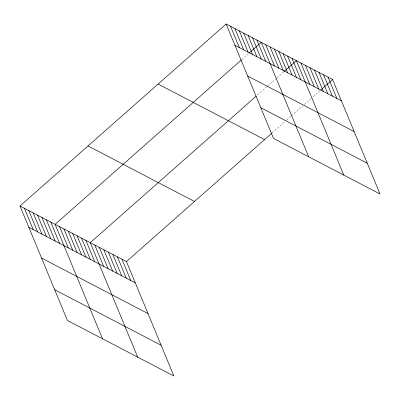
<?xml version="1.0" encoding="UTF-8"?>
<svg xmlns="http://www.w3.org/2000/svg" width="400" height="400" viewBox="0 0 400 400"><rect width="100%" height="100%" fill="white"/><g stroke="black" fill="none" stroke-linecap="round" stroke-linejoin="round"><path stroke-width="0.3" stroke-dasharray="2 1.5" d="M241.835 59.49L248.46 53.64M257.53 94.98L266.365 87.18M267.245 86.4L275.64 78.99M276.965 77.82L283.59 71.97M272.08 132.97L284.89 121.66M286.655 120.1L291.075 116.2M291.515 115.81L302.56 106.06M304.325 104.5L310.95 98.65M313.16 96.7L320.23 90.46"/><path stroke-width="0.6" d="M20 206.02L126.455 261.55L173.86 375.995L67.405 320.46L20 206.02L226.14 24.005L332.595 79.54L380 193.98L273.545 138.45L226.14 24.005M241.39 59.885L55.13 224.345L102.535 338.79M249.345 52.86L261.27 42.33L308.675 156.775M256.205 96.15L90.26 242.67L137.665 357.115M284.035 71.58L296.4 60.655L343.805 175.1M126.455 261.55L271.64 133.36M320.67 90.07L332.595 79.54M234.96 45.3L341.415 100.83M247.69 76.04L354.15 131.57M260.81 107.71L367.27 163.24M158.115 84.07L264.57 139.605M88.025 145.955L194.485 201.485M28.82 227.315L135.275 282.845M41.555 258.055L148.01 313.585M54.67 289.725L161.13 345.255M328.07 77.18L336.89 98.47M323.545 74.82L332.37 96.11M319.025 72.455L327.845 93.75M314.5 70.095L323.32 91.39M309.975 67.735L318.795 89.03M305.45 65.375L314.27 86.67M300.925 63.015L309.745 84.31M292.01 58.365L300.83 79.66M287.62 56.075L296.44 77.37M283.225 53.785L292.045 75.08M278.835 51.495L287.655 72.79M274.445 49.205L283.265 70.5M270.055 46.915L278.875 68.205M265.66 44.62L274.48 65.915M256.88 40.04L265.7 61.335M252.485 37.75L261.31 59.045M248.095 35.46L256.915 56.755M243.705 33.17L252.525 54.465M239.315 30.88L248.135 52.17M234.92 28.585L243.74 49.88M230.53 26.295L239.35 47.59M121.935 259.19L130.755 280.485M117.41 256.83L126.23 278.125M112.885 254.47L121.705 275.765M108.36 252.11L117.18 273.405M103.835 249.75L112.655 271.045M99.31 247.39L108.13 268.685M94.785 245.03L103.605 266.325M85.87 240.38L94.69 261.675M81.48 238.09L90.3 259.385M77.09 235.8L85.91 257.095M72.695 233.51L81.515 254.8M68.305 231.215L77.125 252.51M63.915 228.925L72.735 250.22M59.52 226.635L68.345 247.93M50.74 222.055L59.56 243.35M46.35 219.765L55.17 241.06M41.955 217.475L50.775 238.765M37.565 215.18L46.385 236.475M33.175 212.89L41.995 234.185M28.785 210.6L37.605 231.895M24.39 208.31L33.21 229.605"/></g></svg>
